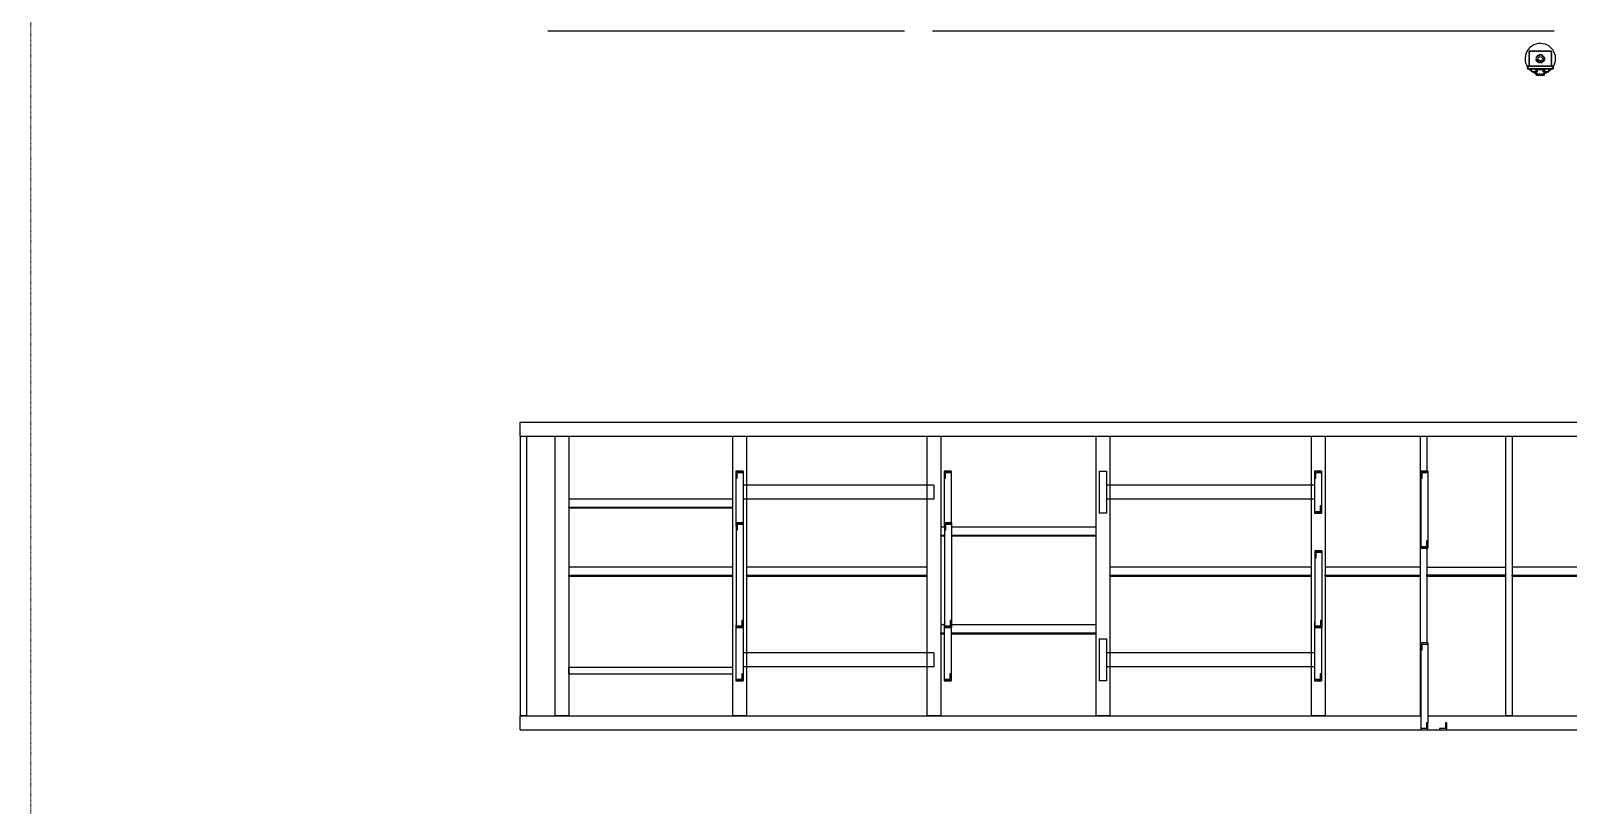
# Model space of a CAD drawing. Header units: inches. Extents: x 19 to 664121, y 34 to 210034.
# Drawn here: x 131674 to 142233, y 148847 to 154164 of the extents above; entities that cross this region are included whole.
import ezdxf

# ---------------------------------------------------------------- set-up
doc = ezdxf.new("R2010")
doc.units = ezdxf.units.IN
doc.header["$MEASUREMENT"] = 0
doc.linetypes.add('CABLEROUTEALL-EMBED 1_DWG$0$HIDDEN2', pattern=[0.1875, 0.125, -0.0625])
doc.linetypes.add('DIVIDE2', pattern=[0.625, 0.25, -0.125, 0, -0.125, 0, -0.125])
doc.layers.add('CABLEROUTEALL-EMBED 1_DWG$0$DwgTemplate', color=7, linetype='Continuous')
doc.layers.add('Layout', color=6, linetype='Continuous', lineweight=20)

msp = doc.modelspace()

# ---------------------------------------------------------------- linework, layer by layer
at = {"layer": 'CABLEROUTEALL-EMBED 1_DWG$0$DwgTemplate', "color": 252, "linetype": 'Continuous'}
for p, q in [((135226.01, 154164.2), (137673.89, 154164.2)), ((137865.87, 154164.2), (142137.23, 154164.2)), ((142118.03, 154023.58), (141964.45, 154023.58)), ((142118.03, 154023.58), (141964.45, 154023.58)), ((141964.45, 154023.58), (141964.45, 153920.87)), ((141964.45, 154023.58), (141964.45, 153920.87)), ((142118.03, 153920.87), (142118.03, 154023.58)), ((142118.03, 153920.87), (142118.03, 154023.58)), ((142128.59, 153920.87), (141953.89, 153920.87)), ((142128.59, 153920.87), (141953.89, 153920.87)), ((141953.89, 153920.87), (141953.89, 153901.67)), ((141953.89, 153920.87), (141953.89, 153901.67)), ((141953.89, 153901.67), (142128.59, 153901.67)), ((141953.89, 153901.67), (142128.59, 153901.67)), ((141983.64, 153882.48), (141983.64, 153901.67)), ((142022.04, 153882.48), (141983.64, 153882.48)), ((142022.04, 153882.48), (141983.64, 153882.48)), ((142002.84, 153901.67), (142002.84, 153898.79)), ((142002.84, 153901.67), (142002.84, 153898.79)), ((142002.84, 153898.79), (142079.63, 153898.79)), ((142002.84, 153898.79), (142079.63, 153898.79)), ((142012.44, 153858.48), (142012.44, 153882.48)), ((142070.03, 153858.48), (142012.44, 153858.48)), ((142070.03, 153858.48), (142012.44, 153858.48)), ((142022.04, 153882.48), (142022.04, 153898.79)), ((142040.06, 153898.31), (142040.06, 153898.79)), ((142040.06, 153898.31), (142040.06, 153898.79)), ((142074, 153898.31), (142040.06, 153898.31)), ((142040.06, 153898.31), (142074, 153898.31)), ((142060.44, 153882.48), (142060.44, 153898.31)), ((142098.83, 153882.48), (142060.44, 153882.48)), ((142098.83, 153882.48), (142060.44, 153882.48)), ((142070.03, 153858.48), (142070.03, 153882.48)), ((142074, 153898.79), (142074, 153898.31)), ((142074, 153898.79), (142074, 153898.31)), ((142074, 153898.31), (142075.36, 153898.31)), ((142074, 153898.31), (142075.36, 153898.31)), ((142075.36, 153898.31), (142075.36, 153898.79)), ((142075.36, 153898.31), (142075.36, 153898.79)), ((142079.63, 153898.79), (142079.63, 153901.67)), ((142079.63, 153898.79), (142079.63, 153901.67)), ((142098.83, 153882.48), (142098.83, 153901.67)), ((142128.59, 153901.67), (142128.59, 153920.87)), ((142128.59, 153901.67), (142128.59, 153920.87)), ((135034.03, 151380.57), (135034.03, 151476.55)), ((135034.03, 151476.55), (143193.11, 151476.55)), ((135034.03, 151380.57), (135034.03, 149460.78)), ((135034.03, 151380.57), (135080.1, 151380.57)), ((135034.03, 151380.57), (143193.11, 151380.57)), ((135080.1, 149460.78), (135080.1, 151380.57)), ((135274, 151380.57), (135274, 149460.78)), ((135274, 151380.57), (135369.99, 151380.57)), ((135369.99, 151380.57), (135369.99, 149460.78)), ((136493.06, 151380.57), (136493.06, 149460.78)), ((136493.06, 151380.57), (136589.05, 151380.57)), ((136589.05, 151380.57), (136589.05, 149460.78)), ((137827.31, 151380.57), (137923.3, 151380.57)), ((137827.31, 151380.57), (137827.31, 149460.78)), ((137923.3, 151380.57), (137923.3, 149460.78)), ((138988.78, 151380.57), (139084.77, 151380.57)), ((138988.78, 151380.57), (138988.78, 149460.78)), ((139084.77, 151380.57), (139084.77, 149460.78)), ((140467.02, 151380.57), (140563, 151380.57)), ((140467.02, 151380.57), (140467.02, 149460.78)), ((140563, 151380.57), (140563, 149460.78)), ((141215.73, 151380.57), (141261.81, 151380.57)), ((141215.73, 151380.57), (141215.73, 149460.78)), ((141261.81, 151380.57), (141261.81, 151140.59)), ((141801.27, 151380.57), (141801.27, 149460.78)), ((141801.27, 151380.57), (141847.34, 151380.57)), ((141847.34, 151380.57), (141847.34, 149460.78)), ((136516.65, 151140.59), (136516.65, 151091.83)), ((136565.41, 151140.59), (136516.65, 151140.59)), ((136516.68, 151140.59), (136565.44, 151140.59)), ((136516.68, 151140.59), (136516.68, 150764.77)), ((136525.79, 151091.83), (136525.79, 151131.45)), ((136525.79, 151131.45), (136565.41, 151131.45)), ((136565.41, 151131.45), (136565.41, 151140.59)), ((136565.44, 151140.59), (136565.44, 150785.43)), ((137995.65, 151140.59), (137946.89, 151140.59)), ((137946.89, 151140.59), (137946.89, 151091.83)), ((137946.92, 151140.59), (137946.92, 150752.7)), ((137946.92, 151140.59), (137995.68, 151140.59)), ((137956.03, 151091.83), (137956.03, 151131.45)), ((137956.03, 151131.45), (137995.65, 151131.45)), ((137995.65, 151131.45), (137995.65, 151140.59)), ((137995.68, 151140.59), (137995.68, 150785.43)), ((139012.37, 151140.59), (139012.37, 151091.83)), ((139012.4, 151140.59), (139012.37, 151140.59)), ((139012.4, 151140.59), (139012.4, 150852.63)), ((139012.4, 151140.59), (139061.16, 151140.59)), ((139061.16, 151140.59), (139061.16, 150852.63)), ((140490.6, 151140.59), (140490.6, 151091.83)), ((140539.36, 151140.59), (140490.6, 151140.59)), ((140490.63, 151140.59), (140490.63, 150852.63)), ((140490.63, 151140.59), (140539.39, 151140.59)), ((140499.74, 151091.83), (140499.74, 151131.45)), ((140499.74, 151131.45), (140539.36, 151131.45)), ((140539.36, 151131.45), (140539.36, 151140.59)), ((140539.39, 151140.59), (140539.39, 150852.63)), ((141220.12, 151140.59), (141220.12, 151091.83)), ((141268.88, 151140.59), (141220.12, 151140.59)), ((141220.15, 151140.59), (141268.91, 151140.59)), ((141220.15, 151140.59), (141220.15, 150612.65)), ((141229.26, 151131.45), (141268.88, 151131.45)), ((141229.26, 151091.83), (141229.26, 151131.45)), ((141268.88, 151131.45), (141268.88, 151140.59)), ((141268.91, 151140.59), (141268.91, 150612.65)), ((136516.65, 151091.83), (136525.79, 151091.83)), ((137875.31, 151044.6), (136565.44, 151044.6)), ((137875.31, 151044.6), (137875.31, 150948.61)), ((137946.89, 151091.83), (137956.03, 151091.83)), ((139012.37, 151091.83), (139012.4, 151091.83)), ((140490.63, 151044.6), (139061.16, 151044.6)), ((140490.6, 151091.83), (140499.74, 151091.83)), ((141220.12, 151091.83), (141229.26, 151091.83)), ((136493.06, 150948.61), (135369.99, 150948.61)), ((137875.31, 150948.61), (136565.44, 150948.61)), ((140490.63, 150948.61), (139061.16, 150948.61)), ((140530.25, 150901.39), (140530.25, 150861.77)), ((140539.39, 150901.39), (140530.25, 150901.39)), ((140539.39, 150852.63), (140539.39, 150901.39)), ((135369.99, 150893.9), (136493.06, 150893.9)), ((135369.99, 150888.14), (135369.99, 150893.9)), ((135369.99, 150888.14), (136493.06, 150888.14)), ((136493.06, 150893.9), (136493.06, 150888.14)), ((139061.16, 150852.63), (139012.4, 150852.63)), ((140490.63, 150861.77), (140490.63, 150852.63)), ((140530.25, 150861.77), (140490.63, 150861.77)), ((140539.39, 150852.63), (140490.63, 150852.63)), ((140490.63, 150852.63), (140539.39, 150852.63)), ((136518.04, 150764.77), (136516.68, 150764.77)), ((136518.04, 150785.43), (136518.04, 150736.67)), ((136566.81, 150785.43), (136518.04, 150785.43)), ((136518.04, 150736.67), (136527.19, 150736.67)), ((136518.07, 150785.43), (136566.83, 150785.43)), ((136518.07, 150785.43), (136518.07, 150066.11)), ((136527.19, 150736.67), (136527.19, 150776.29)), ((136527.19, 150776.29), (136566.81, 150776.29)), ((136566.81, 150776.29), (136566.81, 150785.43)), ((136566.83, 150785.43), (136566.83, 150066.11)), ((137946.92, 150756.64), (137923.3, 150756.64)), ((137923.3, 150701.92), (137948.31, 150701.92)), ((137923.3, 150696.16), (137923.3, 150701.92)), ((137923.3, 150696.16), (137948.31, 150696.16)), ((137948.28, 150752.7), (137946.92, 150752.7)), ((137997.05, 150785.43), (137948.28, 150785.43)), ((137948.28, 150785.43), (137948.28, 150736.67)), ((137948.28, 150736.67), (137957.43, 150736.67)), ((137948.31, 150785.43), (137997.07, 150785.43)), ((137948.31, 150785.43), (137948.31, 150066.11)), ((137957.43, 150736.67), (137957.43, 150776.29)), ((137957.43, 150776.29), (137997.05, 150776.29)), ((137997.05, 150776.29), (137997.05, 150785.43)), ((137997.07, 150785.43), (137997.07, 150066.11)), ((138988.78, 150756.64), (137997.07, 150756.64)), ((137997.07, 150701.92), (138988.78, 150701.92)), ((137997.07, 150696.16), (138988.78, 150696.16)), ((138988.78, 150701.92), (138988.78, 150696.16)), ((140540.76, 150594.05), (140492, 150594.05)), ((140492, 150594.05), (140492, 150545.29)), ((140492.02, 150594.05), (140540.79, 150594.05)), ((140492.02, 150594.05), (140492.02, 150066.11)), ((140501.14, 150545.29), (140501.14, 150584.91)), ((140501.14, 150584.91), (140540.76, 150584.91)), ((140540.76, 150584.91), (140540.76, 150594.05)), ((140540.79, 150594.05), (140540.79, 150066.11)), ((141259.77, 150621.8), (141220.15, 150621.8)), ((141220.15, 150621.8), (141220.15, 150612.65)), ((141268.91, 150612.65), (141220.15, 150612.65)), ((141220.15, 150612.65), (141268.91, 150612.65)), ((141259.77, 150661.41), (141259.77, 150621.8)), ((141268.91, 150661.41), (141259.77, 150661.41)), ((141261.81, 150612.65), (141261.81, 149962.88)), ((141268.91, 150612.65), (141268.91, 150661.41)), ((136493.06, 150481.15), (135369.99, 150481.15)), ((137827.31, 150481.15), (136589.05, 150481.15)), ((140467.02, 150481.15), (139084.77, 150481.15)), ((140492, 150545.29), (140501.14, 150545.29)), ((141215.73, 150481.15), (140563, 150481.15)), ((141261.81, 150481.15), (141801.27, 150481.15)), ((142300.41, 150481.15), (141847.34, 150481.15)), ((135369.99, 150420.67), (135369.99, 150426.43)), ((135369.99, 150426.43), (136493.06, 150426.43)), ((135369.99, 150420.67), (136493.06, 150420.67)), ((136493.06, 150426.43), (136493.06, 150420.67)), ((136589.05, 150420.67), (136589.05, 150426.43)), ((136589.05, 150426.43), (137827.31, 150426.43)), ((136589.05, 150420.67), (137827.31, 150420.67)), ((137827.31, 150426.43), (137827.31, 150420.67)), ((139084.77, 150426.43), (140467.02, 150426.43)), ((139084.77, 150420.67), (139084.77, 150426.43)), ((139084.77, 150420.67), (140467.02, 150420.67)), ((140467.02, 150426.43), (140467.02, 150420.67)), ((140563, 150426.43), (141215.73, 150426.43)), ((140563, 150420.67), (140563, 150426.43)), ((140563, 150420.67), (141215.73, 150420.67)), ((141215.73, 150420.67), (141215.73, 150426.43)), ((141261.81, 150420.67), (141261.81, 150426.43)), ((141801.27, 150426.43), (141261.81, 150426.43)), ((141261.81, 150420.67), (141801.27, 150420.67)), ((141801.27, 150420.67), (141801.27, 150426.43)), ((141847.34, 150426.43), (142300.41, 150426.43)), ((141847.34, 150420.67), (141847.34, 150426.43)), ((141847.34, 150420.67), (142300.41, 150420.67)), ((136516.68, 150084.17), (136516.68, 149700.75)), ((136516.68, 150084.17), (136518.07, 150084.17)), ((136518.07, 150075.25), (136518.07, 150066.11)), ((136557.69, 150075.25), (136518.07, 150075.25)), ((136566.83, 150066.11), (136518.07, 150066.11)), ((136518.07, 150066.11), (136566.83, 150066.11)), ((136566.83, 150114.87), (136557.69, 150114.87)), ((136557.69, 150114.87), (136557.69, 150075.25)), ((136565.44, 150066.11), (136565.44, 149700.75)), ((136566.83, 150066.11), (136566.83, 150114.87)), ((137946.92, 150084.71), (137923.3, 150084.71)), ((137946.92, 150093.63), (137948.31, 150093.63)), ((137946.92, 150093.63), (137946.92, 149700.75)), ((137987.93, 150075.25), (137948.31, 150075.25)), ((137948.31, 150075.25), (137948.31, 150066.11)), ((137948.31, 150066.11), (137997.07, 150066.11)), ((137997.07, 150066.11), (137948.31, 150066.11)), ((137997.07, 150114.87), (137987.93, 150114.87)), ((137987.93, 150114.87), (137987.93, 150075.25)), ((137995.68, 150066.11), (137995.68, 149700.75)), ((137997.07, 150066.11), (137997.07, 150114.87)), ((138988.78, 150084.71), (137997.07, 150084.71)), ((140490.66, 150104.8), (140492.02, 150104.8)), ((140490.66, 150104.8), (140490.66, 149700.75)), ((140531.64, 150075.25), (140492.02, 150075.25)), ((140492.02, 150075.25), (140492.02, 150066.11)), ((140540.79, 150066.11), (140492.02, 150066.11)), ((140492.02, 150066.11), (140540.79, 150066.11)), ((140531.64, 150114.87), (140531.64, 150075.25)), ((140540.79, 150114.87), (140531.64, 150114.87)), ((140539.42, 150066.11), (140539.42, 149700.75)), ((140540.79, 150066.11), (140540.79, 150114.87)), ((137923.3, 150030), (137946.92, 150030)), ((137923.3, 150024.24), (137923.3, 150030)), ((137923.3, 150024.24), (137946.92, 150024.24)), ((137995.68, 150030), (138988.78, 150030)), ((137995.68, 150024.24), (138988.78, 150024.24)), ((138988.78, 150030), (138988.78, 150024.24)), ((139012.4, 149988.72), (139012.37, 149988.72)), ((139012.37, 149988.72), (139012.37, 149939.96)), ((139012.4, 149988.72), (139012.4, 149700.75)), ((139012.4, 149988.72), (139061.16, 149988.72)), ((139061.16, 149988.72), (139061.16, 149700.75)), ((141268.46, 149962.88), (141219.69, 149962.88)), ((141219.69, 149962.88), (141219.69, 149914.11)), ((141228.84, 149953.73), (141268.46, 149953.73)), ((141228.84, 149914.11), (141228.84, 149953.73)), ((141268.46, 149953.73), (141268.46, 149962.88)), ((141268.46, 149962.88), (141268.48, 149962.88)), ((141268.48, 149962.88), (141268.48, 149413.56)), ((137875.31, 149892.73), (136565.44, 149892.73)), ((137875.31, 149892.73), (137875.31, 149796.74)), ((139012.37, 149939.96), (139012.4, 149939.96)), ((140490.66, 149892.73), (139061.16, 149892.73)), ((141219.69, 149914.11), (141228.84, 149914.11)), ((141219.72, 149914.11), (141219.72, 149373.94)), ((135369.99, 149748.75), (135369.99, 149794.82)), ((135369.99, 149794.82), (136493.06, 149794.82)), ((135369.99, 149748.75), (136493.06, 149748.75)), ((136493.06, 149794.82), (136493.06, 149748.75)), ((136565.44, 149749.52), (136556.3, 149749.52)), ((136556.3, 149749.52), (136556.3, 149709.9)), ((137875.31, 149796.74), (136565.44, 149796.74)), ((136565.44, 149700.75), (136565.44, 149749.52)), ((137995.68, 149749.52), (137986.54, 149749.52)), ((137986.54, 149749.52), (137986.54, 149709.9)), ((137995.68, 149700.75), (137995.68, 149749.52)), ((140490.66, 149796.74), (139061.16, 149796.74)), ((140530.28, 149749.52), (140530.28, 149709.9)), ((140539.42, 149749.52), (140530.28, 149749.52)), ((140539.42, 149700.75), (140539.42, 149749.52)), ((136556.3, 149709.9), (136516.68, 149709.9)), ((136516.68, 149709.9), (136516.68, 149700.75)), ((136516.68, 149700.75), (136565.44, 149700.75)), ((136565.44, 149700.75), (136516.68, 149700.75)), ((137946.92, 149709.9), (137946.92, 149700.75)), ((137986.54, 149709.9), (137946.92, 149709.9)), ((137995.68, 149700.75), (137946.92, 149700.75)), ((137946.92, 149700.75), (137995.68, 149700.75)), ((139061.16, 149700.75), (139012.4, 149700.75)), ((140530.28, 149709.9), (140490.66, 149709.9)), ((140490.66, 149709.9), (140490.66, 149700.75)), ((140539.42, 149700.75), (140490.66, 149700.75)), ((140490.66, 149700.75), (140539.42, 149700.75)), ((135080.1, 149460.78), (135034.03, 149460.78)), ((135034.03, 149460.78), (141219.72, 149460.78)), ((135034.03, 149364.79), (135034.03, 149460.78)), ((135369.99, 149460.78), (135274, 149460.78)), ((136589.05, 149460.78), (136493.06, 149460.78)), ((137923.3, 149460.78), (137827.31, 149460.78)), ((139084.77, 149460.78), (138988.78, 149460.78)), ((140563, 149460.78), (140467.02, 149460.78)), ((141219.72, 149460.78), (141215.73, 149460.78)), ((141268.48, 149460.78), (142324.02, 149460.78)), ((141847.34, 149460.78), (141801.27, 149460.78)), ((135034.03, 149364.79), (141219.72, 149364.79)), ((141219.72, 149373.94), (141219.72, 149364.79)), ((141259.34, 149373.94), (141219.72, 149373.94)), ((141219.72, 149364.79), (141268.48, 149364.79)), ((141268.48, 149413.56), (141259.34, 149413.56)), ((141259.34, 149413.56), (141259.34, 149373.94)), ((141268.48, 149364.79), (141268.48, 149413.56)), ((141268.48, 149364.79), (141350, 149364.79)), ((141389.62, 149373.94), (141350, 149373.94)), ((141350, 149373.94), (141350, 149364.79)), ((141350, 149364.79), (141398.76, 149364.79)), ((141398.76, 149413.56), (141389.62, 149413.56)), ((141389.62, 149413.56), (141389.62, 149373.94)), ((141398.76, 149364.79), (141398.76, 149413.56)), ((141398.76, 149364.79), (142324.02, 149364.79))]:
    msp.add_line(p, q, dxfattribs=at)
at = {"layer": 'CABLEROUTEALL-EMBED 1_DWG$0$DwgTemplate', "color": 252, "linetype": 'CABLEROUTEALL-EMBED 1_DWG$0$HIDDEN2'}
for p, q in [((141964.45, 153920.87), (141964.45, 154023.58)), ((141964.45, 153920.87), (141964.45, 154023.58)), ((141964.45, 154023.58), (142118.03, 154023.58)), ((141964.45, 154023.58), (142118.03, 154023.58)), ((142118.03, 154023.58), (142118.03, 153920.87)), ((142118.03, 154023.58), (142118.03, 153920.87)), ((141953.89, 153901.67), (141953.89, 153920.87)), ((141953.89, 153901.67), (141953.89, 153920.87)), ((141953.89, 153920.87), (142128.59, 153920.87)), ((141953.89, 153920.87), (142128.59, 153920.87)), ((142128.59, 153901.67), (141953.89, 153901.67)), ((142128.59, 153901.67), (141953.89, 153901.67)), ((141964.45, 153920.87), (142118.03, 153920.87)), ((141964.45, 153920.87), (142118.03, 153920.87)), ((142118.03, 153920.87), (141964.45, 153920.87)), ((142118.03, 153920.87), (141964.45, 153920.87)), ((141983.64, 153901.67), (142022.04, 153901.67)), ((142022.04, 153901.67), (141983.64, 153901.67)), ((141983.64, 153882.48), (142022.04, 153882.48)), ((141983.64, 153882.48), (142022.04, 153882.48)), ((142002.84, 153901.67), (142079.63, 153901.67)), ((142002.84, 153901.67), (142079.63, 153901.67)), ((142079.63, 153901.67), (142002.84, 153901.67)), ((142079.63, 153901.67), (142002.84, 153901.67)), ((142079.63, 153901.67), (142002.84, 153901.67)), ((142079.63, 153901.67), (142002.84, 153901.67)), ((142002.84, 153898.79), (142002.84, 153901.67)), ((142002.84, 153898.79), (142002.84, 153901.67)), ((142002.84, 153901.67), (142002.84, 153898.79)), ((142002.84, 153901.67), (142002.84, 153898.79)), ((142002.84, 153898.79), (142002.84, 153901.67)), ((142002.84, 153898.79), (142002.84, 153901.67)), ((142002.84, 153901.67), (142079.63, 153901.67)), ((142002.84, 153901.67), (142079.63, 153901.67)), ((142079.63, 153898.79), (142002.84, 153898.79)), ((142079.63, 153898.79), (142002.84, 153898.79)), ((142002.84, 153898.79), (142079.63, 153898.79)), ((142002.84, 153898.79), (142079.63, 153898.79)), ((142079.63, 153898.79), (142002.84, 153898.79)), ((142079.63, 153898.79), (142002.84, 153898.79)), ((142012.44, 153901.67), (142070.03, 153901.67)), ((142070.03, 153901.67), (142012.44, 153901.67)), ((142012.44, 153882.48), (142012.44, 153901.67)), ((142012.44, 153858.48), (142070.03, 153858.48)), ((142012.44, 153858.48), (142070.03, 153858.48)), ((142022.04, 153898.79), (142022.04, 153901.67)), ((142040.06, 153898.79), (142040.06, 153899.27)), ((142040.06, 153898.79), (142040.06, 153899.27)), ((142040.06, 153899.27), (142041.42, 153899.27)), ((142040.06, 153899.27), (142041.42, 153899.27)), ((142040.06, 153899.27), (142074, 153899.27)), ((142040.06, 153899.27), (142074, 153899.27)), ((142041.42, 153898.31), (142040.06, 153898.31)), ((142041.42, 153898.31), (142040.06, 153898.31)), ((142041.42, 153899.27), (142041.42, 153898.31)), ((142041.42, 153899.27), (142041.42, 153898.31)), ((142075.36, 153899.27), (142041.42, 153899.27)), ((142041.42, 153899.27), (142075.36, 153899.27)), ((142041.42, 153898.31), (142075.36, 153898.31)), ((142041.42, 153898.31), (142075.36, 153898.31)), ((142060.44, 153901.67), (142098.83, 153901.67)), ((142098.83, 153901.67), (142060.44, 153901.67)), ((142060.44, 153898.31), (142060.44, 153901.67)), ((142060.44, 153882.48), (142098.83, 153882.48)), ((142060.44, 153882.48), (142098.83, 153882.48)), ((142070.03, 153882.48), (142070.03, 153901.67)), ((142074, 153899.27), (142074, 153898.79)), ((142074, 153899.27), (142074, 153898.79)), ((142075.36, 153899.27), (142074, 153899.27)), ((142075.36, 153899.27), (142074, 153899.27)), ((142075.36, 153898.79), (142075.36, 153899.27)), ((142075.36, 153898.79), (142075.36, 153899.27)), ((142079.63, 153901.67), (142079.63, 153898.79)), ((142079.63, 153901.67), (142079.63, 153898.79)), ((142079.63, 153901.67), (142079.63, 153898.79)), ((142079.63, 153901.67), (142079.63, 153898.79)), ((142079.63, 153898.79), (142079.63, 153901.67)), ((142079.63, 153898.79), (142079.63, 153901.67)), ((142128.59, 153920.87), (142128.59, 153901.67)), ((142128.59, 153920.87), (142128.59, 153901.67))]:
    msp.add_line(p, q, dxfattribs=at)
for radius in [28.8, 28.8, 28.8, 28.8, 24, 24, 24, 24, 14.4, 14.4, 14.4, 14.4]:
    msp.add_circle((142041.24, 153972.23), radius, dxfattribs=at)
at = {"layer": 'CABLEROUTEALL-EMBED 1_DWG$0$DwgTemplate', "color": 252, "linetype": 'Continuous'}
for start, end in [(0, 213.398488), (0, 213.398488), (326.601512, 0), (326.601512, 0), (222.40074, 236.601512), (222.40074, 236.601512), (239.070253, 254.024317), (239.070253, 254.024317), (285.975683, 300.929747), (285.975683, 300.929747), (303.398488, 317.59926), (303.398488, 317.59926)]:
    msp.add_arc((142041.24, 153972.23), 104.63, start, end, dxfattribs=at)
at = {"layer": 'CABLEROUTEALL-EMBED 1_DWG$0$DwgTemplate', "color": 252, "linetype": 'CABLEROUTEALL-EMBED 1_DWG$0$HIDDEN2'}
for start, end in [(213.398488, 222.40074), (213.398488, 222.40074), (236.601512, 239.070253), (236.601512, 239.070253), (254.024317, 285.975683), (254.024317, 285.975683), (300.929747, 303.398488), (300.929747, 303.398488), (317.59926, 326.601512), (317.59926, 326.601512)]:
    msp.add_arc((142041.24, 153972.23), 104.63, start, end, dxfattribs=at)
at = {"layer": 'Layout', "color": 251, "linetype": 'DIVIDE2', "ltscale": 10}
msp.add_line((131673.57, 122592.19), (131673.57, 170592.19), dxfattribs=at)

doc.saveas('drawing.dxf')
